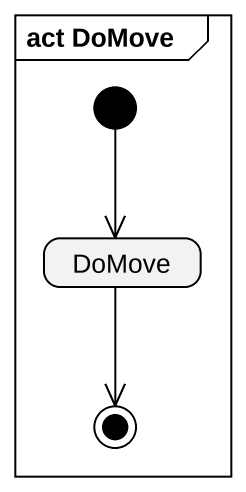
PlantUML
@startuml
mainframe act DoMove
hide empty description
state DoMove
[*] --> DoMove
DoMove --> [*]
@enduml
